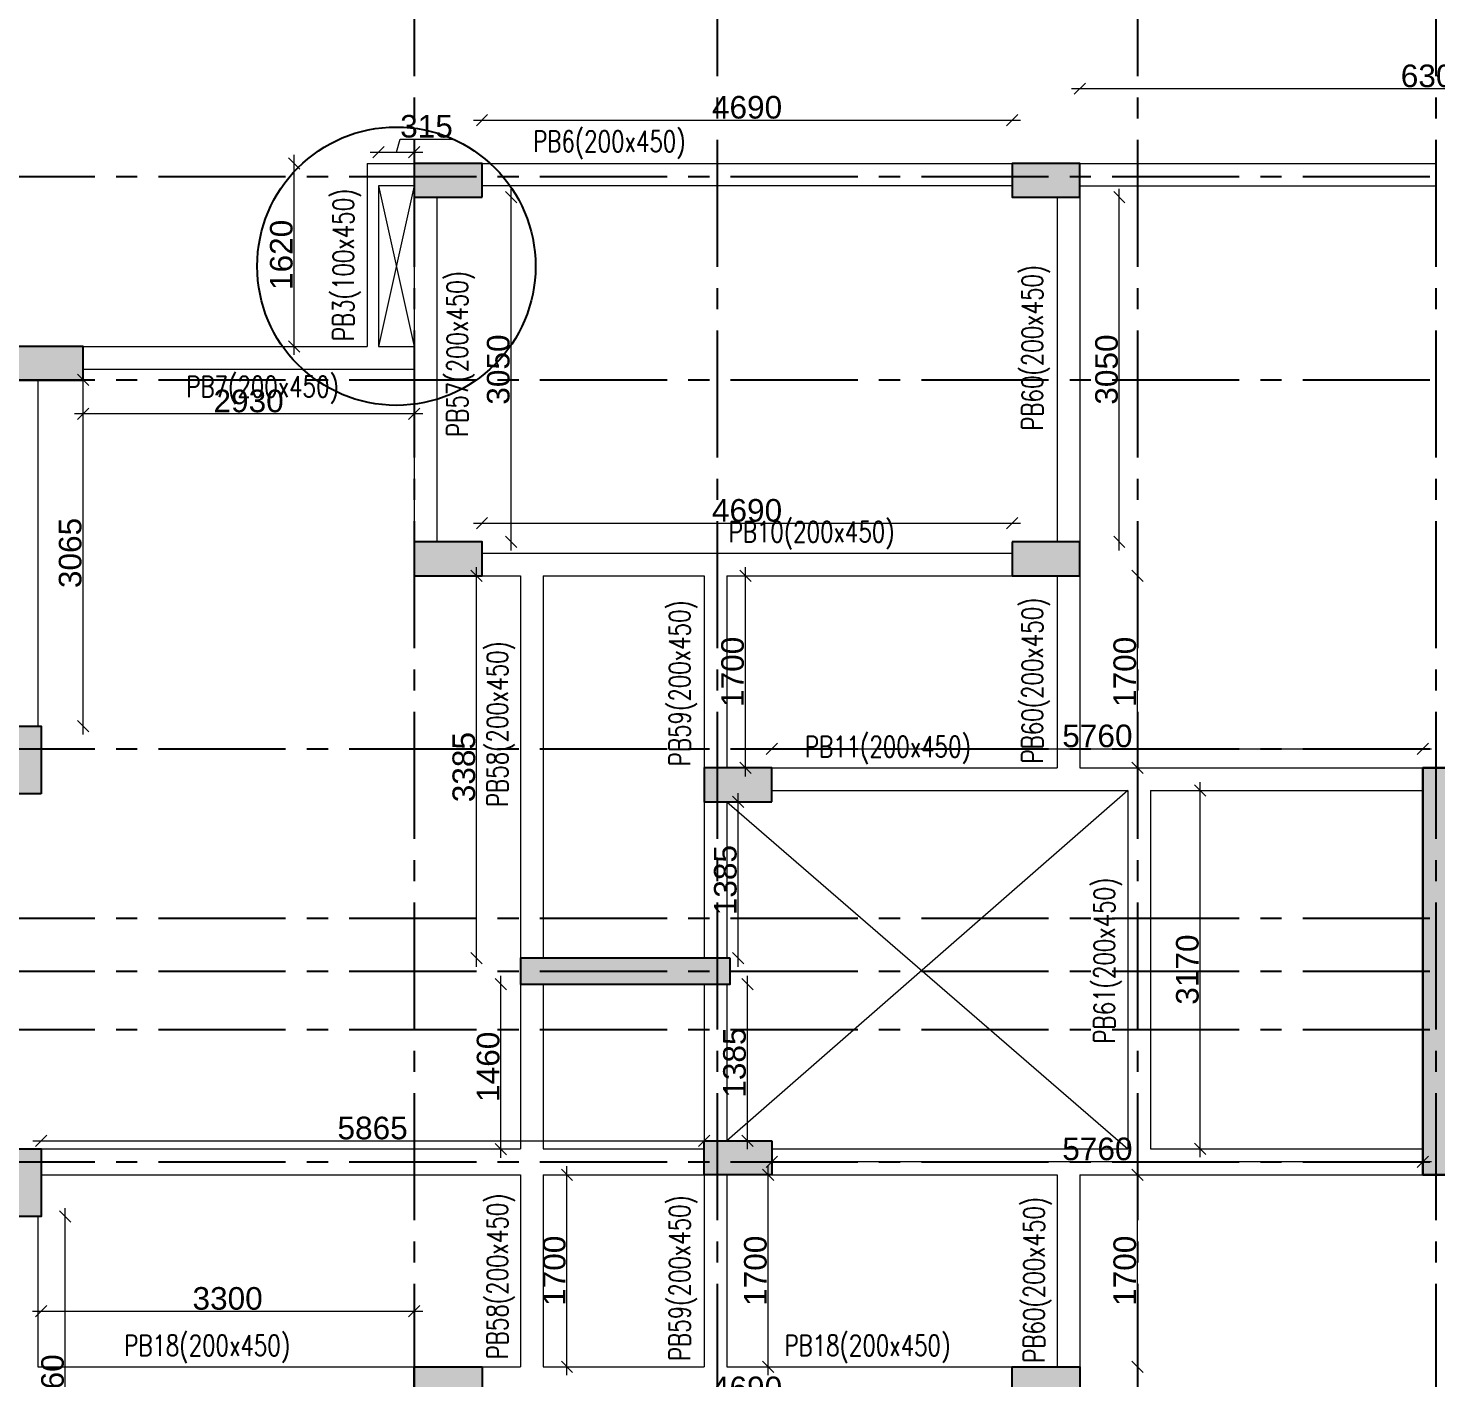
# Model space of a CAD drawing. Header units: millimetres. Extents: x 1277257 to 1543892, y 206696 to 309376.
# Drawn here: x 1391415 to 1403871, y 241216 to 253160 of the extents above; entities that cross this region are included whole.
import ezdxf

# ---------------------------------------------------------------- set-up
doc = ezdxf.new("R2010")
doc.units = ezdxf.units.MM
doc.header["$LTSCALE"] = 500
doc.header["$MEASUREMENT"] = 0
doc.header["$PDMODE"] = 34
doc.linetypes.add('Site$0$CENTER2', pattern=[1.125, 0.75, -0.125, 0.125, -0.125])
doc.layers.get('Defpoints').update_dxf_attribs({"lineweight": 0})
doc.layers.add('CUT OUT', color=1, linetype='Continuous', lineweight=13)
doc.layers.add('TOWER COL HATCH', color=253, linetype='Continuous', lineweight=20)
for name, color, linetype in [('GRID', 7, 'Continuous'), ('S-COLUMN-HATCH', 253, 'Continuous'), ('S-FRAMING PLAN', 4, 'Continuous'), ('T BEAM N', 3, 'Continuous'), ('TOWER AREA COLUMN.', 6, 'Continuous')]:
    doc.layers.add(name, color=color, linetype=linetype)
doc.styles.add('3mm', font='arial.ttf')
doc.styles.add('S-T', font='romans.shx')
doc.dimstyles.new('PARAMVEER', dxfattribs={"dimtxt": 200, "dimasz": 100, "dimexe": 0, "dimexo": 25, "dimgap": 10, "dimtad": 1, "dimdec": 0, "dimrnd": 5, "dimzin": 0, "dimdsep": 46, "dimtxsty": '3mm', "dimblk": 'OBLIQUE', "dimcen": 0.09, "dimdle": 75, "dimclrd": 1, "dimclre": 1, "dimclrt": 3, "dimadec": 0, "dimazin": 0, "dimtfac": 1, "dimtdec": 0, "dimtmove": 1, "dimatfit": 3, "dimfxl": 100, "dimtolj": 1, "dimtzin": 0, "dimlwd": 18, "dimlwe": 5, "dimarcsym": 0})

# ---------------------------------------------------------------- blocks, each defined once
blk = doc.blocks.new('RW2952R')
at = {"layer": 'CUT OUT', "color": 1, "ltscale": 10}
for p, q in [((1394516, 251764), (1394831, 250344)), ((1394831, 251764), (1394516, 250344)), ((1401146, 246414), (1397596, 243314)), ((1397596, 246314), (1401146, 243244))]:
    blk.add_line(p, q, dxfattribs=at)
at = {"layer": 'S-FRAMING PLAN', "color": 3, "linetype": 'ByBlock', "lineweight": 20, "ltscale": 10}
for p, q in [((1394416, 251964), (1394831, 251964)), ((1394416, 251964), (1394416, 250344)), ((1395431, 251964), (1400121, 251964)), ((1400721, 251964), (1403871, 251964)), ((1394831, 251764), (1394516, 251764)), ((1394516, 251764), (1394516, 250344)), ((1400121, 251764), (1395431, 251764)), ((1400721, 251764), (1403871, 251764)), ((1394831, 251664), (1394831, 250344)), ((1395031, 251664), (1395031, 248614)), ((1400521, 251664), (1400521, 248614)), ((1400721, 251664), (1400721, 248614)), ((1391901, 250344), (1394416, 250344)), ((1394516, 250344), (1394831, 250344)), ((1391901, 250144), (1394831, 250144)), ((1394831, 250144), (1394831, 248614)), ((1391501, 250044), (1391501, 246984)), ((1395431, 248514), (1400121, 248514)), ((1395431, 248314), (1395771, 248314)), ((1395771, 248314), (1395771, 244929)), ((1395971, 248314), (1397396, 248314)), ((1395971, 248314), (1395971, 244929)), ((1397396, 248314), (1397396, 246614)), ((1397596, 248314), (1397596, 246614)), ((1397596, 248314), (1400121, 248314)), ((1400521, 248314), (1400521, 246614)), ((1400721, 248314), (1400721, 246614)), ((1397996, 246614), (1400521, 246614)), ((1400721, 246614), (1403756, 246614)), ((1397996, 246414), (1401146, 246414)), ((1401146, 246414), (1401146, 243244)), ((1401346, 246414), (1403756, 246414)), ((1401346, 246414), (1401346, 243244)), ((1397396, 246314), (1397396, 244929)), ((1397596, 246314), (1397596, 244929)), ((1395771, 244699), (1395771, 243244)), ((1395971, 244699), (1395971, 243244)), ((1397396, 244699), (1397396, 243314)), ((1397596, 244699), (1397596, 243314)), ((1391531, 243244), (1395771, 243244)), ((1395971, 243244), (1397396, 243244)), ((1397996, 243244), (1401146, 243244)), ((1401346, 243244), (1403756, 243244)), ((1391531, 243014), (1395771, 243014)), ((1395771, 243014), (1395771, 241314)), ((1395971, 243014), (1395971, 241314)), ((1395971, 243014), (1397396, 243014)), ((1397396, 243014), (1397396, 241314)), ((1397596, 243014), (1397596, 241314)), ((1397996, 243014), (1400521, 243014)), ((1400521, 243014), (1400521, 241314)), ((1400721, 243014), (1403756, 243014)), ((1400721, 243014), (1400721, 241314)), ((1391501, 242644), (1391501, 241314)), ((1391501, 241314), (1394831, 241314)), ((1395431, 241314), (1395771, 241314)), ((1395971, 241314), (1397396, 241314)), ((1397596, 241314), (1400121, 241314))]:
    blk.add_line(p, q, dxfattribs=at)
blk = doc.blocks.new('EEE')
at = {"layer": 'GRID', "color": 16, "linetype": 'Site$0$CENTER2', "ltscale": 3}
for points in [[(1394830.6, 258923.2), (1394830.6, 223711.9)], [(1397510.6, 258923.2), (1397510.6, 223711.9)], [(1401230.6, 258923.2), (1401230.6, 223711.9)], [(1403870.6, 258923.2), (1403870.6, 223711.9)], [(1363880.9, 251848.8), (1442964.5, 251848.8)], [(1363880.9, 250048.6), (1442964.5, 250048.6)], [(1363880.9, 246783.6), (1442964.5, 246783.6)], [(1363880.9, 245284), (1442964.5, 245284)], [(1363880.9, 244813.8), (1442964.5, 244813.8)], [(1363880.9, 244299), (1442964.5, 244299)], [(1363880.9, 243128.8), (1442964.5, 243128.8)]]:
    blk.add_lwpolyline(points, dxfattribs=at)
blk = doc.blocks.new('3tgra')
at = {"layer": 'TOWER COL HATCH'}
h = blk.add_hatch(color=253, dxfattribs=at)
h.dxf.hatch_style = 1
h.paths.add_polyline_path([(1395431, 91122), (1395431, 91422), (1394831, 91422), (1394831, 91122)])
h = blk.add_hatch(color=253, dxfattribs=at)
h.dxf.hatch_style = 1
h.paths.add_polyline_path([(1400721, 91122), (1400721, 91422), (1400121, 91422), (1400121, 91122)])
h = blk.add_hatch(color=253, dxfattribs=at)
h.dxf.hatch_style = 1
h.paths.add_polyline_path([(1391901, 89502), (1391901, 89802), (1391301, 89802), (1391301, 89502)])
h = blk.add_hatch(color=253, dxfattribs=at)
h.dxf.hatch_style = 1
h.paths.add_polyline_path([(1395431, 87772), (1395431, 88072), (1394831, 88072), (1394831, 87772)])
h = blk.add_hatch(color=253, dxfattribs=at)
h.dxf.hatch_style = 1
h.paths.add_polyline_path([(1400121, 88072), (1400121, 87772), (1400721, 87772), (1400721, 88072)])
h = blk.add_hatch(color=253, dxfattribs=at)
h.dxf.hatch_style = 1
h.paths.add_polyline_path([(1391531, 85842), (1391231, 85842), (1391231, 86442), (1391531, 86442)])
h = blk.add_hatch(color=253, dxfattribs=at)
h.dxf.hatch_style = 1
h.paths.add_polyline_path([(1397996, 85772), (1397996, 86072), (1397396, 86072), (1397396, 85772)])
h = blk.add_hatch(color=253, dxfattribs=at)
h.dxf.hatch_style = 1
h.paths.add_polyline_path([(1403986, 82472), (1403986, 86072), (1403756, 86072), (1403756, 82472)])
h = blk.add_hatch(color=253, dxfattribs=at)
h.dxf.hatch_style = 1
h.paths.add_polyline_path([(1397626, 84387), (1395771, 84387), (1395771, 84157), (1397626, 84157)])
h = blk.add_hatch(color=253, dxfattribs=at)
h.dxf.hatch_style = 1
h.paths.add_polyline_path([(1397996, 82772), (1397996, 82472), (1397396, 82472), (1397396, 82772)])
h = blk.add_hatch(color=253, dxfattribs=at)
h.dxf.hatch_style = 1
h.paths.add_polyline_path([(1391231, 82702), (1391531, 82702), (1391531, 82102), (1391231, 82102)])
h = blk.add_hatch(color=253, dxfattribs=at)
h.dxf.hatch_style = 1
h.paths.add_polyline_path([(1395431, 80772), (1395431, 80472), (1394831, 80472), (1394831, 80772)])
h = blk.add_hatch(color=253, dxfattribs=at)
h.dxf.hatch_style = 1
h.paths.add_polyline_path([(1400121, 80472), (1400121, 80772), (1400721, 80772), (1400721, 80472)])
at = {"layer": 'TOWER AREA COLUMN.', "color": 4}
for points in [[(1395431, 91122), (1395431, 91422), (1394831, 91422), (1394831, 91122)], [(1400721, 91122), (1400721, 91422), (1400121, 91422), (1400121, 91122)], [(1391901, 89502), (1391901, 89802), (1391301, 89802), (1391301, 89502)], [(1395431, 87772), (1395431, 88072), (1394831, 88072), (1394831, 87772)], [(1400121, 88072), (1400121, 87772), (1400721, 87772), (1400721, 88072)], [(1391531, 85842), (1391231, 85842), (1391231, 86442), (1391531, 86442)], [(1397996, 85772), (1397996, 86072), (1397396, 86072), (1397396, 85772)], [(1403986, 82472), (1403986, 86072), (1403756, 86072), (1403756, 82472)], [(1397626, 84387), (1395771, 84387), (1395771, 84157), (1397626, 84157)], [(1397996, 82772), (1397996, 82472), (1397396, 82472), (1397396, 82772)], [(1391231, 82702), (1391531, 82702), (1391531, 82102), (1391231, 82102)], [(1395431, 80772), (1395431, 80472), (1394831, 80472), (1394831, 80772)], [(1400121, 80472), (1400121, 80772), (1400721, 80772), (1400721, 80472)]]:
    blk.add_lwpolyline(points, close=True, dxfattribs=at)
blk = doc.blocks.new('_Oblique')
at = {"color": 0, "linetype": 'ByBlock', "lineweight": -2}
blk.add_line((-0.5, -0.5), (0.5, 0.5), dxfattribs=at)
blk = doc.blocks.new('*D359')
at = {"layer": 'Defpoints', "color": 0, "ltscale": 10, "transparency": 16777216}
for p in [(1397396, 243314), (1391531, 243244), (1397396, 243244)]:
    blk.add_point(p, dxfattribs=at)
at = {"layer": 'S-COLUMN-HATCH', "color": 1, "linetype": 'Continuous', "lineweight": 18, "ltscale": 10, "transparency": 16777216}
blk.add_line((1391456, 243314), (1397471, 243314), dxfattribs=at)
at = {"layer": 'S-COLUMN-HATCH', "color": 3, "linetype": 'Continuous', "lineweight": 5, "ltscale": 10, "transparency": 16777216}
for p, q in [((1391531, 243314), (1391531, 243314)), ((1397396, 243314), (1397396, 243314))]:
    blk.add_line(p, q, dxfattribs=at)
at = {"layer": 'S-COLUMN-HATCH', "color": 1, "lineweight": 18, "ltscale": 10, "transparency": 16777216, "xscale": 100, "yscale": 100, "zscale": 100, "rotation": 180}
blk.add_blockref('_Oblique', (1391531, 243314), dxfattribs=at)
at = {"layer": 'S-COLUMN-HATCH', "color": 1, "lineweight": 18, "ltscale": 10, "transparency": 16777216, "xscale": 100, "yscale": 100, "zscale": 100}
blk.add_blockref('_Oblique', (1397396, 243314), dxfattribs=at)
at = {"layer": 'S-COLUMN-HATCH', "color": 1, "ltscale": 10, "transparency": 16777216, "insert": (1394463, 243426), "char_height": 200, "attachment_point": 5, "style": '3mm'}
blk.add_mtext('\\A1;5865', dxfattribs=at)
blk = doc.blocks.new('*D363')
at = {"layer": 'Defpoints', "color": 0, "ltscale": 10, "transparency": 16777216}
for p in [(1397996, 243129), (1397996, 243014), (1403756, 243014)]:
    blk.add_point(p, dxfattribs=at)
at = {"layer": 'S-COLUMN-HATCH', "color": 1, "linetype": 'Continuous', "lineweight": 18, "ltscale": 10, "transparency": 16777216}
blk.add_line((1403831, 243129), (1397921, 243129), dxfattribs=at)
at = {"layer": 'S-COLUMN-HATCH', "color": 3, "linetype": 'Continuous', "lineweight": 5, "ltscale": 10, "transparency": 16777216}
for p, q in [((1397996, 243129), (1397996, 243129)), ((1403756, 243129), (1403756, 243129))]:
    blk.add_line(p, q, dxfattribs=at)
at = {"layer": 'S-COLUMN-HATCH', "color": 1, "lineweight": 18, "ltscale": 10, "transparency": 16777216, "xscale": 100, "yscale": 100, "zscale": 100, "rotation": 180}
blk.add_blockref('_Oblique', (1397996, 243129), dxfattribs=at)
at = {"layer": 'S-COLUMN-HATCH', "color": 1, "lineweight": 18, "ltscale": 10, "transparency": 16777216, "xscale": 100, "yscale": 100, "zscale": 100}
blk.add_blockref('_Oblique', (1403756, 243129), dxfattribs=at)
at = {"layer": 'S-COLUMN-HATCH', "color": 1, "ltscale": 10, "transparency": 16777216, "insert": (1400876, 243241), "char_height": 200, "attachment_point": 5, "style": '3mm'}
blk.add_mtext('\\A1;5760', dxfattribs=at)
blk = doc.blocks.new('*D364')
at = {"layer": 'Defpoints', "color": 0, "ltscale": 10, "transparency": 16777216}
for p in [(1397596, 243014), (1397963, 243014), (1397596, 241314)]:
    blk.add_point(p, dxfattribs=at)
at = {"layer": 'S-COLUMN-HATCH', "color": 1, "linetype": 'Continuous', "lineweight": 18, "ltscale": 10, "transparency": 16777216}
blk.add_line((1397963, 241239), (1397963, 243089), dxfattribs=at)
at = {"layer": 'S-COLUMN-HATCH', "color": 3, "linetype": 'Continuous', "lineweight": 5, "ltscale": 10, "transparency": 16777216}
for p, q in [((1397963, 243014), (1397963, 243014)), ((1397963, 241314), (1397963, 241314))]:
    blk.add_line(p, q, dxfattribs=at)
at = {"layer": 'S-COLUMN-HATCH', "color": 1, "lineweight": 18, "ltscale": 10, "transparency": 16777216, "xscale": 100, "yscale": 100, "zscale": 100}
for p, rotation in [((1397963, 243014), 90), ((1397963, 241314), 270)]:
    blk.add_blockref('_Oblique', p, dxfattribs=dict(at, rotation=rotation))
at = {"layer": 'S-COLUMN-HATCH', "color": 1, "ltscale": 10, "transparency": 16777216, "insert": (1397851, 242164), "char_height": 200, "attachment_point": 5, "rotation": 90, "style": '3mm'}
blk.add_mtext('\\A1;1700', dxfattribs=at)
blk = doc.blocks.new('*D365')
at = {"layer": 'Defpoints', "color": 0, "ltscale": 10, "transparency": 16777216}
for p in [(1395971, 243014), (1396183, 243014), (1395971, 241314)]:
    blk.add_point(p, dxfattribs=at)
at = {"layer": 'S-COLUMN-HATCH', "color": 1, "linetype": 'Continuous', "lineweight": 18, "ltscale": 10, "transparency": 16777216}
blk.add_line((1396183, 241239), (1396183, 243089), dxfattribs=at)
at = {"layer": 'S-COLUMN-HATCH', "color": 3, "linetype": 'Continuous', "lineweight": 5, "ltscale": 10, "transparency": 16777216}
for p, q in [((1396183, 243014), (1396183, 243014)), ((1396183, 241314), (1396183, 241314))]:
    blk.add_line(p, q, dxfattribs=at)
at = {"layer": 'S-COLUMN-HATCH', "color": 1, "lineweight": 18, "ltscale": 10, "transparency": 16777216, "xscale": 100, "yscale": 100, "zscale": 100}
for p, rotation in [((1396183, 243014), 90), ((1396183, 241314), 270)]:
    blk.add_blockref('_Oblique', p, dxfattribs=dict(at, rotation=rotation))
at = {"layer": 'S-COLUMN-HATCH', "color": 1, "ltscale": 10, "transparency": 16777216, "insert": (1396071, 242164), "char_height": 200, "attachment_point": 5, "rotation": 90, "style": '3mm'}
blk.add_mtext('\\A1;1700', dxfattribs=at)
blk = doc.blocks.new('*D366')
at = {"layer": 'Defpoints', "color": 0, "ltscale": 10, "transparency": 16777216}
for p in [(1395598, 244699), (1395771, 244699), (1395771, 243239)]:
    blk.add_point(p, dxfattribs=at)
at = {"layer": 'S-COLUMN-HATCH', "color": 1, "linetype": 'Continuous', "lineweight": 18, "ltscale": 10, "transparency": 16777216}
blk.add_line((1395598, 243164), (1395598, 244774), dxfattribs=at)
at = {"layer": 'S-COLUMN-HATCH', "color": 3, "linetype": 'Continuous', "lineweight": 5, "ltscale": 10, "transparency": 16777216}
for p, q in [((1395598, 244699), (1395598, 244699)), ((1395598, 243239), (1395598, 243239))]:
    blk.add_line(p, q, dxfattribs=at)
at = {"layer": 'S-COLUMN-HATCH', "color": 1, "lineweight": 18, "ltscale": 10, "transparency": 16777216, "xscale": 100, "yscale": 100, "zscale": 100}
for p, rotation in [((1395598, 244699), 90), ((1395598, 243239), 270)]:
    blk.add_blockref('_Oblique', p, dxfattribs=dict(at, rotation=rotation))
at = {"layer": 'S-COLUMN-HATCH', "color": 1, "ltscale": 10, "transparency": 16777216, "insert": (1395486, 243969), "char_height": 200, "attachment_point": 5, "rotation": 90, "style": '3mm'}
blk.add_mtext('\\A1;1460', dxfattribs=at)
blk = doc.blocks.new('*D367')
at = {"layer": 'Defpoints', "color": 0, "ltscale": 10, "transparency": 16777216}
for p in [(1395383, 248314), (1395771, 248314), (1395771, 244929)]:
    blk.add_point(p, dxfattribs=at)
at = {"layer": 'S-COLUMN-HATCH', "color": 1, "linetype": 'Continuous', "lineweight": 18, "ltscale": 10, "transparency": 16777216}
blk.add_line((1395383, 244854), (1395383, 248389), dxfattribs=at)
at = {"layer": 'S-COLUMN-HATCH', "color": 3, "linetype": 'Continuous', "lineweight": 5, "ltscale": 10, "transparency": 16777216}
for p, q in [((1395384, 248314), (1395383, 248314)), ((1395384, 244929), (1395383, 244929))]:
    blk.add_line(p, q, dxfattribs=at)
at = {"layer": 'S-COLUMN-HATCH', "color": 1, "lineweight": 18, "ltscale": 10, "transparency": 16777216, "xscale": 100, "yscale": 100, "zscale": 100}
for p, rotation in [((1395383, 248314), 90), ((1395383, 244929), 270)]:
    blk.add_blockref('_Oblique', p, dxfattribs=dict(at, rotation=rotation))
at = {"layer": 'S-COLUMN-HATCH', "color": 1, "ltscale": 10, "transparency": 16777216, "insert": (1395271, 246621), "char_height": 200, "attachment_point": 5, "rotation": 90, "style": '3mm'}
blk.add_mtext('\\A1;3385', dxfattribs=at)
blk = doc.blocks.new('*D368')
at = {"layer": 'Defpoints', "color": 0, "ltscale": 10, "transparency": 16777216}
for p in [(1400121, 248780), (1395431, 248514), (1400121, 248514)]:
    blk.add_point(p, dxfattribs=at)
at = {"layer": 'S-COLUMN-HATCH', "color": 1, "linetype": 'Continuous', "lineweight": 18, "ltscale": 10, "transparency": 16777216}
blk.add_line((1395356, 248780), (1400196, 248780), dxfattribs=at)
at = {"layer": 'S-COLUMN-HATCH', "color": 3, "linetype": 'Continuous', "lineweight": 5, "ltscale": 10, "transparency": 16777216}
for p, q in [((1395431, 248780), (1395431, 248780)), ((1400121, 248780), (1400121, 248780))]:
    blk.add_line(p, q, dxfattribs=at)
at = {"layer": 'S-COLUMN-HATCH', "color": 1, "lineweight": 18, "ltscale": 10, "transparency": 16777216, "xscale": 100, "yscale": 100, "zscale": 100, "rotation": 180}
blk.add_blockref('_Oblique', (1395431, 248780), dxfattribs=at)
at = {"layer": 'S-COLUMN-HATCH', "color": 1, "lineweight": 18, "ltscale": 10, "transparency": 16777216, "xscale": 100, "yscale": 100, "zscale": 100}
blk.add_blockref('_Oblique', (1400121, 248780), dxfattribs=at)
at = {"layer": 'S-COLUMN-HATCH', "color": 1, "ltscale": 10, "transparency": 16777216, "insert": (1397776, 248892), "char_height": 200, "attachment_point": 5, "style": '3mm'}
blk.add_mtext('\\A1;4690', dxfattribs=at)
blk = doc.blocks.new('*D369')
at = {"layer": 'Defpoints', "color": 0, "ltscale": 10, "transparency": 16777216}
for p in [(1400121, 252347), (1395431, 251964), (1400121, 251964)]:
    blk.add_point(p, dxfattribs=at)
at = {"layer": 'S-COLUMN-HATCH', "color": 1, "linetype": 'Continuous', "lineweight": 18, "ltscale": 10, "transparency": 16777216}
blk.add_line((1395356, 252347), (1400196, 252347), dxfattribs=at)
at = {"layer": 'S-COLUMN-HATCH', "color": 3, "linetype": 'Continuous', "lineweight": 5, "ltscale": 10, "transparency": 16777216}
for p, q in [((1395431, 252347), (1395431, 252347)), ((1400121, 252347), (1400121, 252347))]:
    blk.add_line(p, q, dxfattribs=at)
at = {"layer": 'S-COLUMN-HATCH', "color": 1, "lineweight": 18, "ltscale": 10, "transparency": 16777216, "xscale": 100, "yscale": 100, "zscale": 100, "rotation": 180}
blk.add_blockref('_Oblique', (1395431, 252347), dxfattribs=at)
at = {"layer": 'S-COLUMN-HATCH', "color": 1, "lineweight": 18, "ltscale": 10, "transparency": 16777216, "xscale": 100, "yscale": 100, "zscale": 100}
blk.add_blockref('_Oblique', (1400121, 252347), dxfattribs=at)
at = {"layer": 'S-COLUMN-HATCH', "color": 1, "ltscale": 10, "transparency": 16777216, "insert": (1397776, 252459), "char_height": 200, "attachment_point": 5, "style": '3mm'}
blk.add_mtext('\\A1;4690', dxfattribs=at)
blk = doc.blocks.new('*D370')
at = {"layer": 'Defpoints', "color": 0, "ltscale": 10, "transparency": 16777216}
for p in [(1407021, 252625), (1400721, 251849), (1407021, 251849)]:
    blk.add_point(p, dxfattribs=at)
at = {"layer": 'S-COLUMN-HATCH', "color": 1, "linetype": 'Continuous', "lineweight": 18, "ltscale": 10, "transparency": 16777216}
blk.add_line((1400646, 252625), (1407096, 252625), dxfattribs=at)
at = {"layer": 'S-COLUMN-HATCH', "color": 3, "linetype": 'Continuous', "lineweight": 5, "ltscale": 10, "transparency": 16777216}
for p, q in [((1400721, 252625), (1400721, 252625)), ((1407021, 252625), (1407021, 252625))]:
    blk.add_line(p, q, dxfattribs=at)
at = {"layer": 'S-COLUMN-HATCH', "color": 1, "lineweight": 18, "ltscale": 10, "transparency": 16777216, "xscale": 100, "yscale": 100, "zscale": 100, "rotation": 180}
blk.add_blockref('_Oblique', (1400721, 252625), dxfattribs=at)
at = {"layer": 'S-COLUMN-HATCH', "color": 1, "lineweight": 18, "ltscale": 10, "transparency": 16777216, "xscale": 100, "yscale": 100, "zscale": 100}
blk.add_blockref('_Oblique', (1407021, 252625), dxfattribs=at)
at = {"layer": 'S-COLUMN-HATCH', "color": 1, "ltscale": 10, "transparency": 16777216, "insert": (1403871, 252737), "char_height": 200, "attachment_point": 5, "style": '3mm'}
blk.add_mtext('\\A1;6300', dxfattribs=at)
blk = doc.blocks.new('*D372')
at = {"layer": 'Defpoints', "color": 0, "ltscale": 10, "transparency": 16777216}
for p in [(1401346, 246414), (1401785, 246414), (1401346, 243244)]:
    blk.add_point(p, dxfattribs=at)
at = {"layer": 'S-COLUMN-HATCH', "color": 1, "linetype": 'Continuous', "lineweight": 18, "ltscale": 10, "transparency": 16777216}
blk.add_line((1401785, 243169), (1401785, 246489), dxfattribs=at)
at = {"layer": 'S-COLUMN-HATCH', "color": 3, "linetype": 'Continuous', "lineweight": 5, "ltscale": 10, "transparency": 16777216}
for p, q in [((1401785, 246414), (1401785, 246414)), ((1401785, 243244), (1401785, 243244))]:
    blk.add_line(p, q, dxfattribs=at)
at = {"layer": 'S-COLUMN-HATCH', "color": 1, "lineweight": 18, "ltscale": 10, "transparency": 16777216, "xscale": 100, "yscale": 100, "zscale": 100}
for p, rotation in [((1401785, 246414), 90), ((1401785, 243244), 270)]:
    blk.add_blockref('_Oblique', p, dxfattribs=dict(at, rotation=rotation))
at = {"layer": 'S-COLUMN-HATCH', "color": 1, "ltscale": 10, "transparency": 16777216, "insert": (1401673, 244829), "char_height": 200, "attachment_point": 5, "rotation": 90, "style": '3mm'}
blk.add_mtext('\\A1;3170', dxfattribs=at)
blk = doc.blocks.new('*D373')
at = {"layer": 'Defpoints', "color": 0, "ltscale": 10, "transparency": 16777216}
for p in [(1403756, 246784), (1397996, 246614), (1403756, 246614)]:
    blk.add_point(p, dxfattribs=at)
at = {"layer": 'S-COLUMN-HATCH', "color": 1, "linetype": 'Continuous', "lineweight": 18, "ltscale": 10, "transparency": 16777216}
blk.add_line((1397921, 246784), (1403831, 246784), dxfattribs=at)
at = {"layer": 'S-COLUMN-HATCH', "color": 3, "linetype": 'Continuous', "lineweight": 5, "ltscale": 10, "transparency": 16777216}
for p, q in [((1397996, 246783), (1397996, 246784)), ((1403756, 246783), (1403756, 246784))]:
    blk.add_line(p, q, dxfattribs=at)
at = {"layer": 'S-COLUMN-HATCH', "color": 1, "lineweight": 18, "ltscale": 10, "transparency": 16777216, "xscale": 100, "yscale": 100, "zscale": 100, "rotation": 180}
blk.add_blockref('_Oblique', (1397996, 246784), dxfattribs=at)
at = {"layer": 'S-COLUMN-HATCH', "color": 1, "lineweight": 18, "ltscale": 10, "transparency": 16777216, "xscale": 100, "yscale": 100, "zscale": 100}
blk.add_blockref('_Oblique', (1403756, 246784), dxfattribs=at)
at = {"layer": 'S-COLUMN-HATCH', "color": 1, "ltscale": 10, "transparency": 16777216, "insert": (1400876, 246896), "char_height": 200, "attachment_point": 5, "style": '3mm'}
blk.add_mtext('\\A1;5760', dxfattribs=at)
blk = doc.blocks.new('*D374')
at = {"layer": 'Defpoints', "color": 0, "ltscale": 10, "transparency": 16777216}
for p in [(1400721, 248314), (1401231, 248314), (1400721, 246614)]:
    blk.add_point(p, dxfattribs=at)
at = {"layer": 'S-COLUMN-HATCH', "color": 1, "linetype": 'Continuous', "lineweight": 18, "ltscale": 10, "transparency": 16777216}
blk.add_line((1401231, 246539), (1401231, 248389), dxfattribs=at)
at = {"layer": 'S-COLUMN-HATCH', "color": 3, "linetype": 'Continuous', "lineweight": 5, "ltscale": 10, "transparency": 16777216}
for p, q in [((1401230, 248314), (1401231, 248314)), ((1401230, 246614), (1401231, 246614))]:
    blk.add_line(p, q, dxfattribs=at)
at = {"layer": 'S-COLUMN-HATCH', "color": 1, "lineweight": 18, "ltscale": 10, "transparency": 16777216, "xscale": 100, "yscale": 100, "zscale": 100}
for p, rotation in [((1401231, 248314), 90), ((1401231, 246614), 270)]:
    blk.add_blockref('_Oblique', p, dxfattribs=dict(at, rotation=rotation))
at = {"layer": 'S-COLUMN-HATCH', "color": 1, "ltscale": 10, "transparency": 16777216, "insert": (1401119, 247464), "char_height": 200, "attachment_point": 5, "rotation": 90, "style": '3mm'}
blk.add_mtext('\\A1;1700', dxfattribs=at)
blk = doc.blocks.new('*D375')
at = {"layer": 'Defpoints', "color": 0, "ltscale": 10, "transparency": 16777216}
for p in [(1400721, 251664), (1401070, 251664), (1400721, 248614)]:
    blk.add_point(p, dxfattribs=at)
at = {"layer": 'S-COLUMN-HATCH', "color": 1, "linetype": 'Continuous', "lineweight": 18, "ltscale": 10, "transparency": 16777216}
blk.add_line((1401070, 248539), (1401070, 251739), dxfattribs=at)
at = {"layer": 'S-COLUMN-HATCH', "color": 3, "linetype": 'Continuous', "lineweight": 5, "ltscale": 10, "transparency": 16777216}
for p, q in [((1401070, 251664), (1401070, 251664)), ((1401070, 248614), (1401070, 248614))]:
    blk.add_line(p, q, dxfattribs=at)
at = {"layer": 'S-COLUMN-HATCH', "color": 1, "lineweight": 18, "ltscale": 10, "transparency": 16777216, "xscale": 100, "yscale": 100, "zscale": 100}
for p, rotation in [((1401070, 251664), 90), ((1401070, 248614), 270)]:
    blk.add_blockref('_Oblique', p, dxfattribs=dict(at, rotation=rotation))
at = {"layer": 'S-COLUMN-HATCH', "color": 1, "ltscale": 10, "transparency": 16777216, "insert": (1400958, 250139), "char_height": 200, "attachment_point": 5, "rotation": 90, "style": '3mm'}
blk.add_mtext('\\A1;3050', dxfattribs=at)
blk = doc.blocks.new('*D376')
at = {"layer": 'Defpoints', "color": 0, "ltscale": 10, "transparency": 16777216}
for p in [(1395031, 251664), (1395688, 251664), (1395031, 248614)]:
    blk.add_point(p, dxfattribs=at)
at = {"layer": 'S-COLUMN-HATCH', "color": 1, "linetype": 'Continuous', "lineweight": 18, "ltscale": 10, "transparency": 16777216}
blk.add_line((1395688, 248539), (1395688, 251739), dxfattribs=at)
at = {"layer": 'S-COLUMN-HATCH', "color": 3, "linetype": 'Continuous', "lineweight": 5, "ltscale": 10, "transparency": 16777216}
for p, q in [((1395688, 251664), (1395688, 251664)), ((1395688, 248614), (1395688, 248614))]:
    blk.add_line(p, q, dxfattribs=at)
at = {"layer": 'S-COLUMN-HATCH', "color": 1, "lineweight": 18, "ltscale": 10, "transparency": 16777216, "xscale": 100, "yscale": 100, "zscale": 100}
for p, rotation in [((1395688, 251664), 90), ((1395688, 248614), 270)]:
    blk.add_blockref('_Oblique', p, dxfattribs=dict(at, rotation=rotation))
at = {"layer": 'S-COLUMN-HATCH', "color": 1, "ltscale": 10, "transparency": 16777216, "insert": (1395576, 250139), "char_height": 200, "attachment_point": 5, "rotation": 90, "style": '3mm'}
blk.add_mtext('\\A1;3050', dxfattribs=at)
blk = doc.blocks.new('*D377')
at = {"layer": 'Defpoints', "color": 0, "ltscale": 10, "transparency": 16777216}
for p in [(1391901, 250144), (1394831, 250144), (1391901, 249748)]:
    blk.add_point(p, dxfattribs=at)
at = {"layer": 'S-COLUMN-HATCH', "color": 1, "linetype": 'Continuous', "lineweight": 18, "ltscale": 10, "transparency": 16777216}
blk.add_line((1394906, 249748), (1391826, 249748), dxfattribs=at)
at = {"layer": 'S-COLUMN-HATCH', "color": 3, "linetype": 'Continuous', "lineweight": 5, "ltscale": 10, "transparency": 16777216}
for p, q in [((1391901, 249748), (1391901, 249748)), ((1394831, 249748), (1394831, 249748))]:
    blk.add_line(p, q, dxfattribs=at)
at = {"layer": 'S-COLUMN-HATCH', "color": 1, "lineweight": 18, "ltscale": 10, "transparency": 16777216, "xscale": 100, "yscale": 100, "zscale": 100, "rotation": 180}
blk.add_blockref('_Oblique', (1391901, 249748), dxfattribs=at)
at = {"layer": 'S-COLUMN-HATCH', "color": 1, "lineweight": 18, "ltscale": 10, "transparency": 16777216, "xscale": 100, "yscale": 100, "zscale": 100}
blk.add_blockref('_Oblique', (1394831, 249748), dxfattribs=at)
at = {"layer": 'S-COLUMN-HATCH', "color": 1, "ltscale": 10, "transparency": 16777216, "insert": (1393366, 249860), "char_height": 200, "attachment_point": 5, "style": '3mm'}
blk.add_mtext('\\A1;2930', dxfattribs=at)
blk = doc.blocks.new('*D379')
at = {"layer": 'Defpoints', "color": 0, "ltscale": 10, "transparency": 16777216}
for p in [(1391301, 250049), (1391901, 250049), (1391301, 246984)]:
    blk.add_point(p, dxfattribs=at)
at = {"layer": 'S-COLUMN-HATCH', "color": 1, "linetype": 'Continuous', "lineweight": 18, "ltscale": 10, "transparency": 16777216}
blk.add_line((1391901, 246909), (1391901, 250124), dxfattribs=at)
at = {"layer": 'S-COLUMN-HATCH', "color": 3, "linetype": 'Continuous', "lineweight": 5, "ltscale": 10, "transparency": 16777216}
for p, q in [((1391900, 250049), (1391901, 250049)), ((1391900, 246984), (1391901, 246984))]:
    blk.add_line(p, q, dxfattribs=at)
at = {"layer": 'S-COLUMN-HATCH', "color": 1, "lineweight": 18, "ltscale": 10, "transparency": 16777216, "xscale": 100, "yscale": 100, "zscale": 100}
for p, rotation in [((1391901, 250049), 90), ((1391901, 246984), 270)]:
    blk.add_blockref('_Oblique', p, dxfattribs=dict(at, rotation=rotation))
at = {"layer": 'S-COLUMN-HATCH', "color": 1, "ltscale": 10, "transparency": 16777216, "insert": (1391788, 248516), "char_height": 200, "attachment_point": 5, "rotation": 90, "style": '3mm'}
blk.add_mtext('\\A1;3065', dxfattribs=at)
blk = doc.blocks.new('*D381')
at = {"layer": 'Defpoints', "color": 0, "ltscale": 10, "transparency": 16777216}
for p in [(1391501, 242644), (1391744, 242644), (1391501, 239584)]:
    blk.add_point(p, dxfattribs=at)
at = {"layer": 'S-COLUMN-HATCH', "color": 1, "linetype": 'Continuous', "lineweight": 18, "ltscale": 10, "transparency": 16777216}
blk.add_line((1391744, 239509), (1391744, 242719), dxfattribs=at)
at = {"layer": 'S-COLUMN-HATCH', "color": 3, "linetype": 'Continuous', "lineweight": 5, "ltscale": 10, "transparency": 16777216}
for p, q in [((1391744, 242644), (1391744, 242644)), ((1391744, 239584), (1391744, 239584))]:
    blk.add_line(p, q, dxfattribs=at)
at = {"layer": 'S-COLUMN-HATCH', "color": 1, "lineweight": 18, "ltscale": 10, "transparency": 16777216, "xscale": 100, "yscale": 100, "zscale": 100}
for p, rotation in [((1391744, 242644), 90), ((1391744, 239584), 270)]:
    blk.add_blockref('_Oblique', p, dxfattribs=dict(at, rotation=rotation))
at = {"layer": 'S-COLUMN-HATCH', "color": 1, "ltscale": 10, "transparency": 16777216, "insert": (1391632, 241114), "char_height": 200, "attachment_point": 5, "rotation": 90, "style": '3mm'}
blk.add_mtext('\\A1;3060', dxfattribs=at)
blk = doc.blocks.new('*D382')
at = {"layer": 'Defpoints', "color": 0, "ltscale": 10, "transparency": 16777216}
for p in [(1394831, 241806), (1391530, 241314), (1394831, 241314)]:
    blk.add_point(p, dxfattribs=at)
at = {"layer": 'S-COLUMN-HATCH', "color": 1, "linetype": 'Continuous', "lineweight": 18, "ltscale": 10, "transparency": 16777216}
blk.add_line((1391455, 241806), (1394906, 241806), dxfattribs=at)
at = {"layer": 'S-COLUMN-HATCH', "color": 3, "linetype": 'Continuous', "lineweight": 5, "ltscale": 10, "transparency": 16777216}
for p, q in [((1391530, 241806), (1391530, 241806)), ((1394831, 241806), (1394831, 241806))]:
    blk.add_line(p, q, dxfattribs=at)
at = {"layer": 'S-COLUMN-HATCH', "color": 1, "lineweight": 18, "ltscale": 10, "transparency": 16777216, "xscale": 100, "yscale": 100, "zscale": 100, "rotation": 180}
blk.add_blockref('_Oblique', (1391530, 241806), dxfattribs=at)
at = {"layer": 'S-COLUMN-HATCH', "color": 1, "lineweight": 18, "ltscale": 10, "transparency": 16777216, "xscale": 100, "yscale": 100, "zscale": 100}
blk.add_blockref('_Oblique', (1394831, 241806), dxfattribs=at)
at = {"layer": 'S-COLUMN-HATCH', "color": 1, "ltscale": 10, "transparency": 16777216, "insert": (1393180, 241918), "char_height": 200, "attachment_point": 5, "style": '3mm'}
blk.add_mtext('\\A1;3300', dxfattribs=at)
blk = doc.blocks.new('*D400')
at = {"layer": 'Defpoints', "color": 0, "ltscale": 10, "transparency": 16777216}
for p in [(1395431, 241114), (1395431, 241014), (1400121, 241114)]:
    blk.add_point(p, dxfattribs=at)
at = {"layer": 'S-COLUMN-HATCH', "color": 1, "linetype": 'Continuous', "lineweight": 18, "ltscale": 10, "transparency": 16777216}
blk.add_line((1400196, 241014), (1395356, 241014), dxfattribs=at)
at = {"layer": 'S-COLUMN-HATCH', "color": 3, "linetype": 'Continuous', "lineweight": 5, "ltscale": 10, "transparency": 16777216}
for p, q in [((1395431, 241014), (1395431, 241014)), ((1400121, 241014), (1400121, 241014))]:
    blk.add_line(p, q, dxfattribs=at)
at = {"layer": 'S-COLUMN-HATCH', "color": 1, "lineweight": 18, "ltscale": 10, "transparency": 16777216, "xscale": 100, "yscale": 100, "zscale": 100, "rotation": 180}
blk.add_blockref('_Oblique', (1395431, 241014), dxfattribs=at)
at = {"layer": 'S-COLUMN-HATCH', "color": 1, "lineweight": 18, "ltscale": 10, "transparency": 16777216, "xscale": 100, "yscale": 100, "zscale": 100}
blk.add_blockref('_Oblique', (1400121, 241014), dxfattribs=at)
at = {"layer": 'S-COLUMN-HATCH', "color": 1, "ltscale": 10, "transparency": 16777216, "insert": (1397776, 241126), "char_height": 200, "attachment_point": 5, "style": '3mm'}
blk.add_mtext('\\A1;4690', dxfattribs=at)
blk = doc.blocks.new('*D402')
at = {"layer": 'Defpoints', "color": 0, "ltscale": 10, "transparency": 16777216}
for p in [(1400721, 243014), (1401231, 243014), (1400721, 241314)]:
    blk.add_point(p, dxfattribs=at)
at = {"layer": 'S-COLUMN-HATCH', "color": 3, "linetype": 'Continuous', "lineweight": 5, "ltscale": 10, "transparency": 16777216}
for p, q in [((1401230, 243014), (1401231, 243014)), ((1401230, 241314), (1401231, 241314))]:
    blk.add_line(p, q, dxfattribs=at)
at = {"layer": 'S-COLUMN-HATCH', "color": 1, "linetype": 'Continuous', "lineweight": 18, "ltscale": 10, "transparency": 16777216}
blk.add_line((1401231, 241239), (1401231, 243089), dxfattribs=at)
at = {"layer": 'S-COLUMN-HATCH', "color": 1, "lineweight": 18, "ltscale": 10, "transparency": 16777216, "xscale": 100, "yscale": 100, "zscale": 100}
for p, rotation in [((1401231, 243014), 90), ((1401231, 241314), 270)]:
    blk.add_blockref('_Oblique', p, dxfattribs=dict(at, rotation=rotation))
at = {"layer": 'S-COLUMN-HATCH', "color": 1, "ltscale": 10, "transparency": 16777216, "insert": (1401119, 242164), "char_height": 200, "attachment_point": 5, "rotation": 90, "style": '3mm'}
blk.add_mtext('\\A1;1700', dxfattribs=at)
blk = doc.blocks.new('*D412')
at = {"layer": 'Defpoints', "color": 0, "ltscale": 10, "transparency": 16777216}
for p in [(1397596, 244699), (1397779, 244699), (1397596, 243314)]:
    blk.add_point(p, dxfattribs=at)
at = {"layer": 'S-COLUMN-HATCH', "color": 1, "linetype": 'Continuous', "lineweight": 18, "ltscale": 10, "transparency": 16777216}
blk.add_line((1397779, 243239), (1397779, 244774), dxfattribs=at)
at = {"layer": 'S-COLUMN-HATCH', "color": 3, "linetype": 'Continuous', "lineweight": 5, "ltscale": 10, "transparency": 16777216}
for p, q in [((1397778, 244699), (1397779, 244699)), ((1397778, 243314), (1397779, 243314))]:
    blk.add_line(p, q, dxfattribs=at)
at = {"layer": 'S-COLUMN-HATCH', "color": 1, "lineweight": 18, "ltscale": 10, "transparency": 16777216, "xscale": 100, "yscale": 100, "zscale": 100}
for p, rotation in [((1397779, 244699), 90), ((1397779, 243314), 270)]:
    blk.add_blockref('_Oblique', p, dxfattribs=dict(at, rotation=rotation))
at = {"layer": 'S-COLUMN-HATCH', "color": 1, "ltscale": 10, "transparency": 16777216, "insert": (1397666, 244006), "char_height": 200, "attachment_point": 5, "rotation": 90, "style": '3mm'}
blk.add_mtext('\\A1;1385', dxfattribs=at)
blk = doc.blocks.new('*D413')
at = {"layer": 'Defpoints', "color": 0, "ltscale": 10, "transparency": 16777216}
for p in [(1397596, 246314), (1397697, 246314), (1397596, 244929)]:
    blk.add_point(p, dxfattribs=at)
at = {"layer": 'S-COLUMN-HATCH', "color": 1, "linetype": 'Continuous', "lineweight": 18, "ltscale": 10, "transparency": 16777216}
blk.add_line((1397697, 244854), (1397697, 246389), dxfattribs=at)
at = {"layer": 'S-COLUMN-HATCH', "color": 3, "linetype": 'Continuous', "lineweight": 5, "ltscale": 10, "transparency": 16777216}
for p, q in [((1397697, 246314), (1397697, 246314)), ((1397697, 244929), (1397697, 244929))]:
    blk.add_line(p, q, dxfattribs=at)
at = {"layer": 'S-COLUMN-HATCH', "color": 1, "lineweight": 18, "ltscale": 10, "transparency": 16777216, "xscale": 100, "yscale": 100, "zscale": 100}
for p, rotation in [((1397697, 246314), 90), ((1397697, 244929), 270)]:
    blk.add_blockref('_Oblique', p, dxfattribs=dict(at, rotation=rotation))
at = {"layer": 'S-COLUMN-HATCH', "color": 1, "ltscale": 10, "transparency": 16777216, "insert": (1397585, 245621), "char_height": 200, "attachment_point": 5, "rotation": 90, "style": '3mm'}
blk.add_mtext('\\A1;1385', dxfattribs=at)
blk = doc.blocks.new('*D414')
at = {"layer": 'Defpoints', "color": 0, "ltscale": 10, "transparency": 16777216}
for p in [(1397596, 248314), (1397762, 248314), (1397596, 246614)]:
    blk.add_point(p, dxfattribs=at)
at = {"layer": 'S-COLUMN-HATCH', "color": 1, "linetype": 'Continuous', "lineweight": 18, "ltscale": 10, "transparency": 16777216}
blk.add_line((1397762, 246539), (1397762, 248389), dxfattribs=at)
at = {"layer": 'S-COLUMN-HATCH', "color": 3, "linetype": 'Continuous', "lineweight": 5, "ltscale": 10, "transparency": 16777216}
for p, q in [((1397761, 248314), (1397762, 248314)), ((1397761, 246614), (1397762, 246614))]:
    blk.add_line(p, q, dxfattribs=at)
at = {"layer": 'S-COLUMN-HATCH', "color": 1, "lineweight": 18, "ltscale": 10, "transparency": 16777216, "xscale": 100, "yscale": 100, "zscale": 100}
for p, rotation in [((1397762, 248314), 90), ((1397762, 246614), 270)]:
    blk.add_blockref('_Oblique', p, dxfattribs=dict(at, rotation=rotation))
at = {"layer": 'S-COLUMN-HATCH', "color": 1, "ltscale": 10, "transparency": 16777216, "insert": (1397649, 247464), "char_height": 200, "attachment_point": 5, "rotation": 90, "style": '3mm'}
blk.add_mtext('\\A1;1700', dxfattribs=at)
blk = doc.blocks.new('*D433')
at = {"layer": 'Defpoints', "color": 0, "ltscale": 10, "transparency": 16777216}
for p in [(1363881, 251964), (1394416, 251964), (1394416, 250344)]:
    blk.add_point(p, dxfattribs=at)
at = {"layer": 'S-COLUMN-HATCH', "color": 1, "linetype": 'Continuous', "lineweight": 18, "ltscale": 10, "transparency": 16777216}
blk.add_line((1363881, 250269), (1363881, 252039), dxfattribs=at)
at = {"layer": 'S-COLUMN-HATCH', "color": 3, "linetype": 'Continuous', "lineweight": 5, "ltscale": 10, "transparency": 16777216}
for p, q in [((1363881, 251964), (1363881, 251964)), ((1363881, 250344), (1363881, 250344))]:
    blk.add_line(p, q, dxfattribs=at)
at = {"layer": 'S-COLUMN-HATCH', "color": 1, "lineweight": 18, "ltscale": 10, "transparency": 16777216, "xscale": 100, "yscale": 100, "zscale": 100}
for p, rotation in [((1363881, 251964), 90), ((1363881, 250344), 270)]:
    blk.add_blockref('_Oblique', p, dxfattribs=dict(at, rotation=rotation))
at = {"layer": 'S-COLUMN-HATCH', "color": 1, "ltscale": 10, "transparency": 16777216, "insert": (1363769, 251154), "char_height": 200, "attachment_point": 5, "rotation": 90, "style": '3mm'}
blk.add_mtext('\\A1;1620', dxfattribs=at)
blk = doc.blocks.new('*D434')
at = {"layer": 'Defpoints', "color": 0, "ltscale": 10, "transparency": 16777216}
for p in [(1393768, 251964), (1394416, 251964), (1394416, 250344)]:
    blk.add_point(p, dxfattribs=at)
at = {"layer": 'S-COLUMN-HATCH', "color": 1, "linetype": 'Continuous', "lineweight": 18, "ltscale": 10, "transparency": 16777216}
blk.add_line((1393768, 250269), (1393768, 252039), dxfattribs=at)
at = {"layer": 'S-COLUMN-HATCH', "color": 3, "linetype": 'Continuous', "lineweight": 5, "ltscale": 10, "transparency": 16777216}
for p, q in [((1393768, 251964), (1393768, 251964)), ((1393768, 250344), (1393768, 250344))]:
    blk.add_line(p, q, dxfattribs=at)
at = {"layer": 'S-COLUMN-HATCH', "color": 1, "lineweight": 18, "ltscale": 10, "transparency": 16777216, "xscale": 100, "yscale": 100, "zscale": 100}
for p, rotation in [((1393768, 251964), 90), ((1393768, 250344), 270)]:
    blk.add_blockref('_Oblique', p, dxfattribs=dict(at, rotation=rotation))
at = {"layer": 'S-COLUMN-HATCH', "color": 1, "ltscale": 10, "transparency": 16777216, "insert": (1393656, 251154), "char_height": 200, "attachment_point": 5, "rotation": 90, "style": '3mm'}
blk.add_mtext('\\A1;1620', dxfattribs=at)
blk = doc.blocks.new('*D435')
at = {"layer": 'Defpoints', "color": 0, "ltscale": 10, "transparency": 16777216}
for p in [(1394831, 252062), (1394516, 251764), (1394831, 251764)]:
    blk.add_point(p, dxfattribs=at)
at = {"layer": 'S-COLUMN-HATCH', "color": 1, "linetype": 'Continuous', "lineweight": 18, "ltscale": 10, "transparency": 16777216}
for p, q in [((1394673, 252062), (1394708, 252179)), ((1394708, 252179), (1395172, 252179)), ((1394441, 252062), (1394906, 252062))]:
    blk.add_line(p, q, dxfattribs=at)
at = {"layer": 'S-COLUMN-HATCH', "color": 3, "linetype": 'Continuous', "lineweight": 5, "ltscale": 10, "transparency": 16777216}
for p, q in [((1394516, 252061), (1394516, 252062)), ((1394831, 252061), (1394831, 252062))]:
    blk.add_line(p, q, dxfattribs=at)
at = {"layer": 'S-COLUMN-HATCH', "color": 1, "lineweight": 18, "ltscale": 10, "transparency": 16777216, "xscale": 100, "yscale": 100, "zscale": 100, "rotation": 180}
blk.add_blockref('_Oblique', (1394516, 252062), dxfattribs=at)
at = {"layer": 'S-COLUMN-HATCH', "color": 1, "lineweight": 18, "ltscale": 10, "transparency": 16777216, "xscale": 100, "yscale": 100, "zscale": 100}
blk.add_blockref('_Oblique', (1394831, 252062), dxfattribs=at)
at = {"layer": 'S-COLUMN-HATCH', "color": 1, "ltscale": 10, "transparency": 16777216, "insert": (1394940, 252291), "char_height": 200, "attachment_point": 5, "style": '3mm'}
blk.add_mtext('\\A1;315', dxfattribs=at)

msp = doc.modelspace()

# ---------------------------------------------------------------- linework, layer by layer
at = {"layer": 'S-COLUMN-HATCH', "color": 4, "ltscale": 10}
msp.add_circle((1394673.1, 251053.8), 1231.4, dxfattribs=at)
at = {"layer": 'S-COLUMN-HATCH', "color": 1, "ltscale": 10}
msp.add_circle((1384105.6, 233443.3), 9737, dxfattribs=at)

# ---------------------------------------------------------------- block references
at = {"layer": 'CUT OUT', "color": 4}
msp.add_blockref('3tgra', (0, 160542.1), dxfattribs=at)
at = {"layer": 'CUT OUT', "color": 4, "xscale": -1}
msp.add_blockref('3tgra', (2807741.3, 160542.1), dxfattribs=at)
at = {"layer": 'GRID', "color": 4}
msp.add_blockref('EEE', (0, 0), dxfattribs=at)
at = {"layer": 'S-COLUMN-HATCH', "color": 4}
msp.add_blockref('RW2952R', (0, 0), dxfattribs=at)

# ---------------------------------------------------------------- texts
at = {"layer": 'T BEAM N', "color": 7, "lineweight": 0, "style": 'S-T', "width": 0.75}
for s, p in [('PB6(200x450)', (1395883.2, 252065.4)), ('PB7(200x450)', (1392814.5, 249896.2)), ('PB10(200x450)', (1397613.2, 248610.6)), ('PB11(200x450)', (1398287.6, 246710.5)), ('PB18(200x450)', (1392264.7, 241410.5)), ('PB18(200x450)', (1398106.6, 241410.5))]:
    msp.add_text(s, height=185, dxfattribs=at).set_placement(p)
for s, p in [('PB3(100x450)', (1394296.8, 250391.7)), ('PB57(200x450)', (1395304.4, 249543.9)), ('PB60(200x450)', (1400393.5, 249598.5)), ('PB59(200x450)', (1397273.3, 246629.9)), ('PB60(200x450)', (1400393.5, 246654)), ('PB58(200x450)', (1395660.2, 246268.4)), ('PB61(200x450)', (1401030.2, 244174.7)), ('PB58(200x450)', (1395660.2, 241380.6)), ('PB59(200x450)', (1397273.3, 241365.8)), ('PB60(200x450)', (1400407.4, 241350.4))]:
    msp.add_text(s, height=185, rotation=90, dxfattribs=at).set_placement(p)

# ---------------------------------------------------------------- dimensions: what is measured, and where the dimension line sits
at = {"layer": 'S-COLUMN-HATCH', "color": 4, "ltscale": 10}
for base, p1, p2, picture, middle in [((1407020.6, 252624.8), (1400720.6, 251848.8), (1407020.6, 251848.8), '*D370', (1403870.6, 252737)), ((1394830.6, 252061.6), (1394515.6, 251763.8), (1394830.6, 251763.8), '*D435', (1394718.3, 252290.9)), ((1391900.6, 249748), (1394830.6, 250143.8), (1391900.6, 250143.8), '*D377', (1393365.6, 249860.2)), ((1400120.6, 248779.8), (1395430.6, 248513.8), (1400120.6, 248513.8), '*D368', (1397775.6, 248891.9)), ((1403755.6, 246783.6), (1397995.6, 246613.8), (1403755.6, 246613.8), '*D373', (1400875.6, 246895.8)), ((1397395.6, 243313.8), (1391530.6, 243243.8), (1397395.6, 243243.8), '*D359', (1394463.1, 243425.9)), ((1397995.6, 243128.8), (1403755.6, 243013.8), (1397995.6, 243013.8), '*D363', (1400875.6, 243240.9)), ((1394830.6, 241806), (1391530, 241313.8), (1394830.6, 241313.8), '*D382', (1393180.3, 241918.1)), ((1395430.6, 241013.8), (1400120.6, 241113.8), (1395430.6, 241113.8), '*D400', (1397775.6, 241125.9))]:
    dim = msp.add_linear_dim(base=base, p1=p1, p2=p2, dimstyle='PARAMVEER', override={"dimpost": '\\X', "dimclre": 3, "dimclrt": 1, "dimfxl": 0.15, "dimfxlon": 1, "dimarcsym": 1}, dxfattribs=at)
    dim.commit()
    dim.dimension.update_dxf_attribs({"geometry": picture, "text_midpoint": middle})
at = {"layer": 'S-COLUMN-HATCH', "color": 1, "ltscale": 10}
dim = msp.add_linear_dim(base=(1400120.6, 252347.3), p1=(1395430.6, 251963.8), p2=(1400120.6, 251963.8), dimstyle='PARAMVEER', override={"dimpost": '\\X', "dimclre": 3, "dimclrt": 1, "dimfxl": 0.15, "dimfxlon": 1, "dimarcsym": 1}, dxfattribs=at)
dim.commit()
dim.dimension.update_dxf_attribs({"geometry": '*D369', "text_midpoint": (1397775.6, 252459.4)})
at = {"layer": 'S-COLUMN-HATCH', "color": 4, "ltscale": 10}
for base, p1, p2, picture, middle in [((1363880.9, 251963.8), (1394415.6, 250343.8), (1394415.6, 251963.8), '*D433', (1363768.8, 251153.8)), ((1393768.1, 251963.8), (1394415.6, 250343.8), (1394415.6, 251963.8), '*D434', (1393656, 251153.8)), ((1395688.1, 251663.8), (1395030.6, 248613.8), (1395030.6, 251663.8), '*D376', (1395576, 250138.8)), ((1401069.9, 251663.8), (1400720.6, 248613.8), (1400720.6, 251663.8), '*D375', (1400957.7, 250138.8)), ((1391900.6, 250048.6), (1391300.6, 246983.8), (1391300.6, 250048.6), '*D379', (1391788.4, 248516.2)), ((1395383.4, 248313.8), (1395770.6, 244928.8), (1395770.6, 248313.8), '*D367', (1395271.2, 246621.3)), ((1397761.6, 248313.8), (1397595.6, 246613.8), (1397595.6, 248313.8), '*D414', (1397649.5, 247463.8)), ((1401230.6, 248313.8), (1400720.6, 246613.8), (1400720.6, 248313.8), '*D374', (1401118.5, 247463.8)), ((1397697.3, 246313.8), (1397595.6, 244928.8), (1397595.6, 246313.8), '*D413', (1397585.2, 245621.3)), ((1401785.5, 246413.8), (1401345.6, 243243.8), (1401345.6, 246413.8), '*D372', (1401673.3, 244828.8)), ((1395598.1, 244698.8), (1395770.6, 243238.8), (1395770.6, 244698.8), '*D366', (1395486, 243968.8)), ((1397778.6, 244698.8), (1397595.6, 243313.8), (1397595.6, 244698.8), '*D412', (1397666.4, 244006.3)), ((1396183.2, 243013.8), (1395970.6, 241313.8), (1395970.6, 243013.8), '*D365', (1396071.1, 242163.8)), ((1397963, 243013.8), (1397595.6, 241313.8), (1397595.6, 243013.8), '*D364', (1397850.9, 242163.8)), ((1401230.6, 243013.8), (1400720.6, 241313.8), (1400720.6, 243013.8), '*D402', (1401118.5, 242163.8)), ((1391744.3, 242643.8), (1391500.6, 239583.8), (1391500.6, 242643.8), '*D381', (1391632.2, 241113.8))]:
    dim = msp.add_linear_dim(base=base, p1=p1, p2=p2, angle=90, dimstyle='PARAMVEER', override={"dimpost": '\\X', "dimclre": 3, "dimclrt": 1, "dimfxl": 0.15, "dimfxlon": 1, "dimarcsym": 1}, dxfattribs=at)
    dim.commit()
    dim.dimension.update_dxf_attribs({"geometry": picture, "text_midpoint": middle})

doc.saveas('drawing.dxf')
